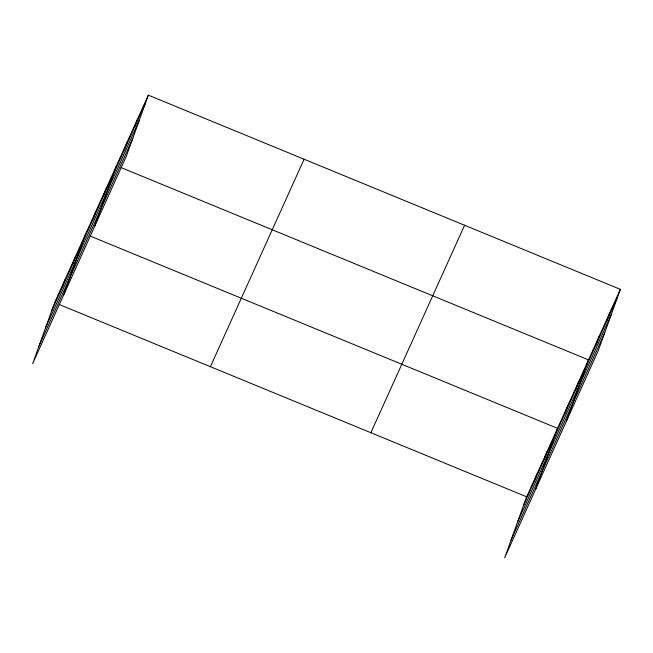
<?xml version="1.0" encoding="UTF-8"?>
<svg xmlns="http://www.w3.org/2000/svg" width="653" height="653" viewBox="0 0 653 653"><rect width="100%" height="100%" fill="white"/><g stroke="black" fill="none" stroke-linecap="round" stroke-linejoin="round"><path stroke-width="0.98" d="M62.174 287.467L64.933 279.786M72.483 264.645L75.242 256.964M63.57 295.197L85.551 234.149M93.093 219.008L95.86 211.327M103.403 196.186L106.17 188.505M94.497 226.73L116.479 165.682M124.331 149.847L127.098 142.174M134.951 126.339L137.718 118.658M148.337 95.15L126.356 156.189L32.65 363.656L54.632 302.608L148.337 95.15L620.35 289.344L598.368 350.392L504.663 557.85L526.645 496.811L620.35 289.344M534.187 481.661L536.954 473.988M544.496 458.847L547.255 451.166M535.591 489.391L557.564 428.344L90.13 236.035M565.106 413.202L567.873 405.521M575.415 390.38L578.183 382.699M566.51 420.932L588.492 359.885L121.058 167.568M596.344 344.049L599.111 336.368M606.964 320.533L609.731 312.86M51.865 310.289L145.57 102.823M45.522 327.896L139.228 120.438M38.992 346.041L132.698 138.583M210.397 366.692L304.102 159.234M370.88 432.719L464.585 225.261M523.877 504.483L617.583 297.025M517.535 522.098L611.249 314.632M511.005 540.243L604.711 332.777M59.211 304.494L526.645 496.811"/></g></svg>
